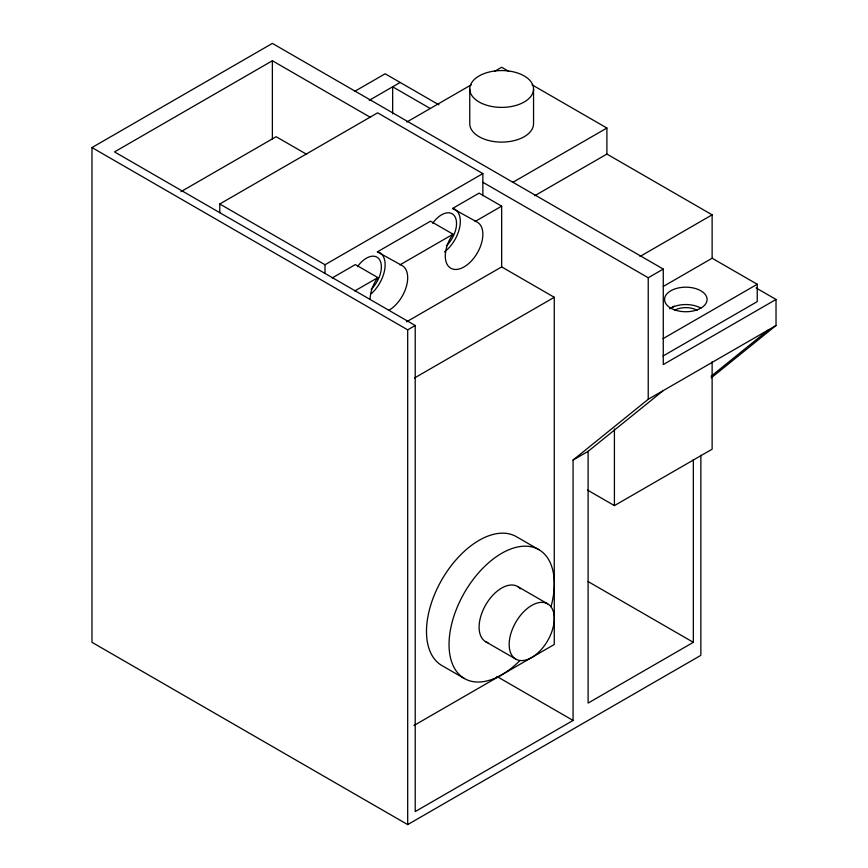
<?xml version="1.0" encoding="UTF-8"?>
<svg xmlns="http://www.w3.org/2000/svg" width="868" height="868" viewBox="0 0 868 868"><rect width="100%" height="100%" fill="white"/><g stroke="black" fill="none" stroke-linecap="round" stroke-linejoin="round"><path stroke-width="1.3" d="M332.227 277.923L355.337 264.588L377.884 277.608L375.605 280.939A26.572 15.342 -60 0 0 370.104 299.46M388.897 310.31A26.572 15.342 -60 0 0 406.257 286.885A26.572 15.342 -60 0 0 402.188 265.597L377.363 251.872L430.506 221.188L453.053 234.208L450.785 237.539A26.572 15.342 -60 0 0 450.785 268.223A26.572 15.342 -60 0 0 477.357 252.881A26.572 15.342 -60 0 0 477.357 222.197L452.532 208.472L479.103 193.13L501.65 206.15L501.65 266.91L406.517 321.833M370.603 117.473L272.378 60.76L114.522 151.9L415.208 325.5L415.208 811.58L573.064 720.44L573.064 460.04L648.233 399.28L776.025 325.5L776.025 299.46L756.061 287.926M573.064 460.04L588.103 451.36L663.271 390.6M711.087 376.256L768.516 329.84M711.293 377.819L776.025 325.5M700.856 455.223L700.856 655.34L407.689 824.6L91.975 642.32L91.975 147.56L272.378 43.4L663.271 269.08L663.271 364.56L776.025 299.46M181 191.633L276.143 136.71L306.643 154.32M354.6 91.411L385.142 73.78L438.937 104.844M369.269 100.308L400.17 82.46M219.767 212.66L219.767 203.98L377.623 112.84L482.858 173.6L482.858 195.777M406.853 122.008L471.411 84.738M494.673 71.295L501.65 67.27L508.67 71.317M219.767 203.98L325.001 264.74L482.858 173.6M512.663 182.432L606.895 128.03L606.895 154.07L712.129 214.83L712.129 258.23L663.271 286.44M354.773 290.943L377.884 277.608M399.909 264.892L453.053 234.208M475.078 221.492L501.65 206.15M534.764 195.712L606.895 154.07M91.975 147.56L407.689 329.84L415.208 325.5M414.503 377.981L554.272 297.29L554.272 644.49L413.928 725.518M640.009 256.472L712.129 214.83M482.858 182.28L648.233 277.76L663.271 269.08M669.619 308.813L674.295 306.111M663 338.672L757.232 284.27L757.232 301.63L663 356.032M587.517 490.084L614.414 505.61L712.129 449.19L712.129 361.717M693.337 459.617L693.337 642.32L588.103 703.08L588.103 451.36M452.532 208.472L454.81 209.177A26.572 15.342 -60 0 1 459.389 228.577A26.572 15.342 -60 0 1 444.459 251.926M377.363 251.872L379.631 252.577M532.051 84.825L606.895 128.03M712.129 258.23L757.232 284.27M430.246 108.5L392.651 86.8L392.651 113.892M501.65 266.91L554.272 297.29M538.865 549.661L516.308 536.641A74.42 42.966 -60 0 0 441.899 579.607A74.42 42.966 -60 0 0 441.899 665.539L464.445 678.559M588.168 581.603L693.337 642.32M517.599 586.486L547.665 603.846A31.888 18.412 -60 0 1 537.563 653.257A31.888 18.412 -60 0 1 509.939 637.307A31.888 18.412 -60 0 1 547.665 603.846M485.711 641.734L515.776 659.094M496.919 676.476L573.064 720.44M648.233 277.76L648.233 399.28M614.414 428.901L614.414 505.61M533.549 88.97A31.888 18.412 0 0 1 485.711 104.919A31.888 18.412 0 0 1 485.711 73.02A31.888 18.412 0 0 1 533.549 88.97L533.549 123.69A31.888 18.412 0 0 1 501.65 142.102A31.888 18.412 0 0 1 469.762 123.69L469.762 88.97M407.689 329.84L407.689 824.6M325.001 264.74L325.001 273.42M272.378 60.76L272.378 139.292M357.507 266.639A21.266 12.271 -60 0 1 379.696 259.901A21.266 12.271 -60 0 1 371.178 289.239M432.687 223.239A21.266 12.271 -60 0 1 454.865 216.501A21.266 12.271 -60 0 1 446.347 245.839M674.544 310.31A15.949 9.212 0 0 1 697.102 310.31M670.79 308.14A21.266 12.271 0 0 0 706.357 302.639A21.266 12.271 0 0 0 680.317 287.601A21.266 12.271 0 0 0 670.79 308.14A21.266 12.271 0 0 1 700.856 308.14M519.954 660.515A74.42 42.966 -60 0 1 449.407 651.456A74.42 42.966 -60 0 1 507.867 550.182A74.42 42.966 -60 0 1 550.996 606.754M487.924 642.7A31.888 18.412 -60 0 1 486.243 603.998A31.888 18.412 -60 0 1 520.409 588.819M380.477 253.12A26.572 15.342 -60 0 1 371.211 293.742"/></g></svg>
